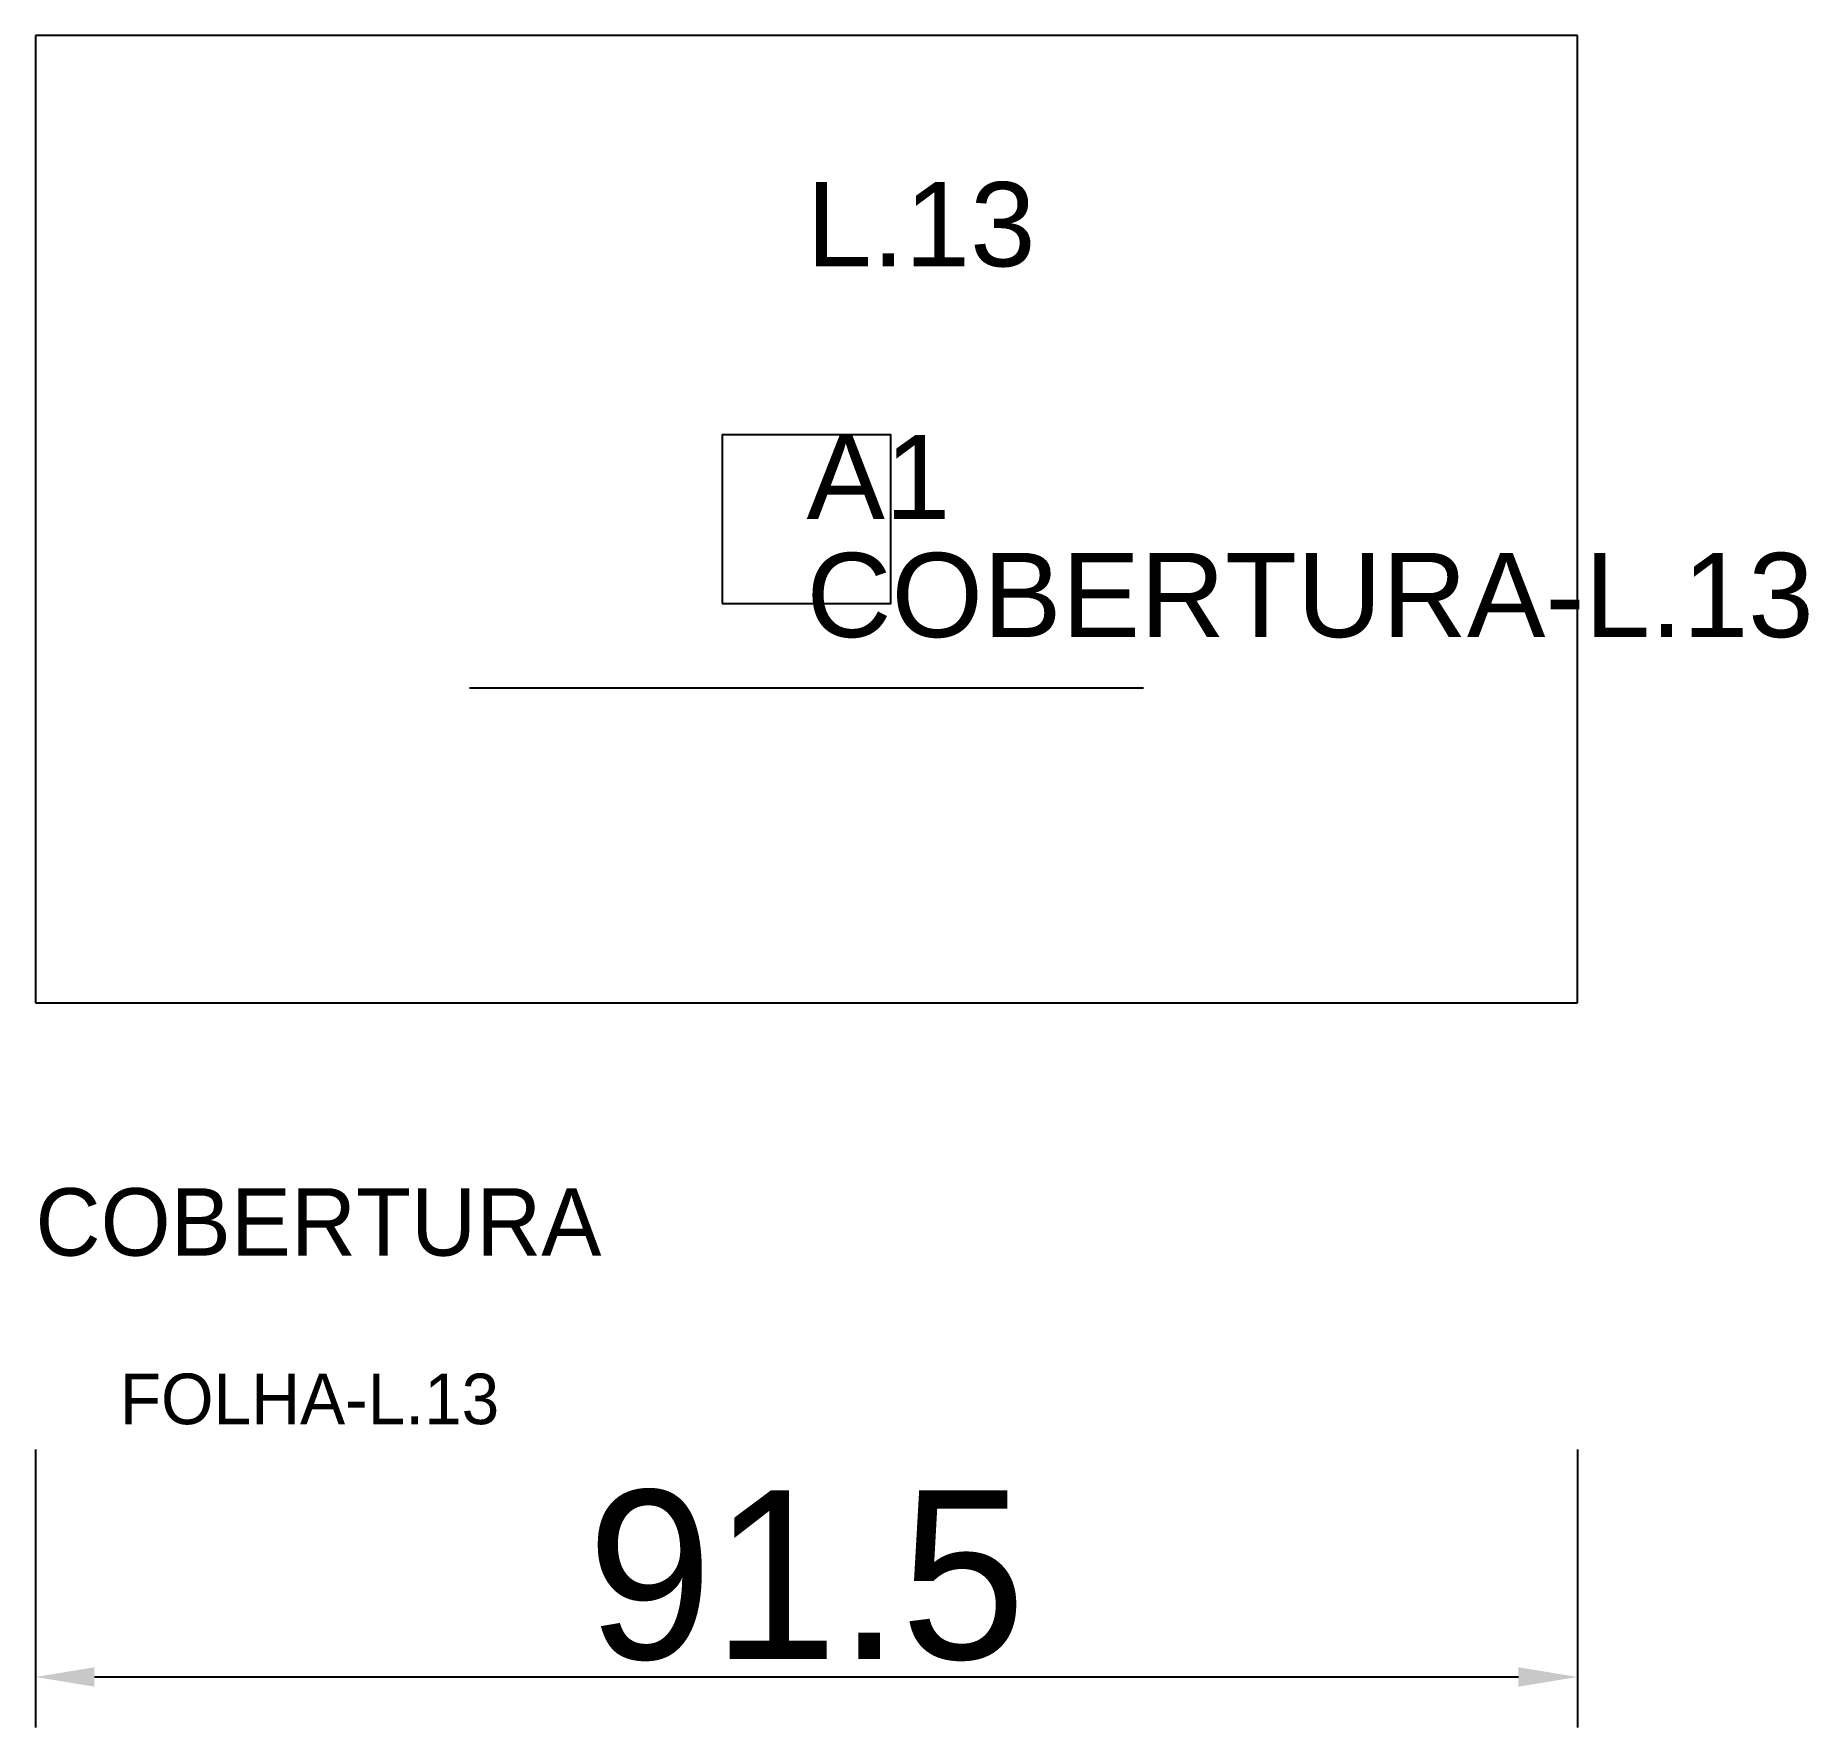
# Model space of a CAD drawing. Header units: metres. Extents: x 222 to 327, y 101 to 202.
import ezdxf

# ---------------------------------------------------------------- set-up
doc = ezdxf.new("R2010")
doc.units = ezdxf.units.M
for name, color, linetype in [('3', 3, 'CONTINUOUS'), ('AUX00', 7, 'CONTINUOUS'), ('COTA', 241, 'CONTINUOUS'), ('FOLHA', 255, 'CONTINUOUS'), ('Hachura', 251, 'CONTINUOUS'), ('NOMENCLATURA', 7, 'CONTINUOUS'), ('Nível', 160, 'CONTINUOUS'), ('Painéis', 200, 'CONTINUOUS'), ('Pilares', 5, 'CONTINUOUS'), ('SARR_2.2x7', 40, 'CONTINUOUS')]:
    doc.layers.add(name, color=color, linetype=linetype)
doc.styles.add('ARIAL', font='Arial.ttf')
doc.styles.add('STR_STANDARD', font='arial.ttf')
doc.dimstyles.new('EZ DXF', dxfattribs={"dimtxt": 10, "dimasz": 3.5, "dimexe": 3, "dimexo": 1.5, "dimgap": 1, "dimtad": 1, "dimdec": 1, "dimdsep": 46, "dimcen": 2.5, "dimazin": 3, "dimtfac": 1, "dimtmove": 0, "dimatfit": 3})

msp = doc.modelspace()

# ---------------------------------------------------------------- hatches: boundary and pattern name
at = {"layer": 'Hachura'}
h = msp.add_hatch(dxfattribs=at)
h.set_pattern_fill('ANSI31', scale=50)
h.paths.add_polyline_path([(222.2, 144.1), (313.7, 144.1), (313.7, 201.5), (222.2, 201.5)])
h = msp.add_hatch(dxfattribs=at)
h.set_pattern_fill('ANSI31', scale=50)
h.paths.add_polyline_path([(222.2, 144.1), (313.7, 144.1), (313.7, 201.5), (222.2, 201.5)])

# ---------------------------------------------------------------- linework, layer by layer
at = {"layer": 'Painéis', "color": 200}
for p, q in [((313.7, 201.5), (222.2, 201.5)), ((222.2, 201.5), (222.2, 144.1)), ((313.7, 201.5), (222.2, 201.5)), ((222.2, 201.5), (222.2, 144.1)), ((313.7, 144.1), (313.7, 201.5)), ((313.7, 144.1), (313.7, 201.5)), ((222.2, 144.1), (313.7, 144.1)), ((222.2, 144.1), (313.7, 144.1))]:
    msp.add_line(p, q, dxfattribs=at)
at = {"layer": 'Pilares'}
msp.add_lwpolyline([(262.95, 167.8), (272.95, 167.8), (272.95, 177.8), (262.95, 177.8)], close=True, dxfattribs=at)
msp.add_lwpolyline([(262.95, 167.8), (272.95, 167.8), (272.95, 177.8), (262.95, 177.8)], close=True, dxfattribs=at)
at = {"layer": 'SARR_2.2x7'}
msp.add_line((247.95, 162.8), (287.95, 162.8), dxfattribs=at)
msp.add_line((247.95, 162.8), (287.95, 162.8), dxfattribs=at)

# ---------------------------------------------------------------- texts
at = {"layer": '3', "style": 'STR_STANDARD'}
msp.add_text('A1', height=5, dxfattribs=at).set_placement((267.95, 172.8))
msp.add_text('A1', height=5, dxfattribs=at).set_placement((267.95, 172.8))
at = {"layer": 'AUX00', "style": 'STR_STANDARD'}
msp.add_text('COBERTURA-L.13', height=5, dxfattribs=at).set_placement((267.95, 165.8))
msp.add_text('COBERTURA-L.13', height=5, dxfattribs=at).set_placement((267.95, 165.8))
at = {"layer": 'FOLHA'}
msp.add_text('FOLHA-L.13', height=3, dxfattribs=at).set_placement((227.2, 119.1))
msp.add_text('FOLHA-L.13', height=3, dxfattribs=at).set_placement((227.2, 119.1))
at = {"layer": 'NOMENCLATURA', "insert": (267.95, 192.8), "char_height": 5, "attachment_point": 1, "style": 'ARIAL'}
msp.add_mtext('L.13', dxfattribs=at)
msp.add_mtext('L.13', dxfattribs=at)
at = {"layer": 'Nível'}
msp.add_text('COBERTURA', height=4, dxfattribs=at).set_placement((222.2, 129.1))
msp.add_text('COBERTURA', height=4, dxfattribs=at).set_placement((222.2, 129.1))

# ---------------------------------------------------------------- dimensions: what is measured, and where the dimension line sits
at = {"layer": 'COTA'}
msp.add_linear_dim(base=(222.2, 104.1), p1=(222.2, 119.1), p2=(313.7, 119.1), dimstyle='EZ DXF', dxfattribs=at).render()
msp.add_linear_dim(base=(222.2, 104.1), p1=(222.2, 119.1), p2=(313.7, 119.1), dimstyle='EZ DXF', dxfattribs=at).render()

doc.saveas('drawing.dxf')
